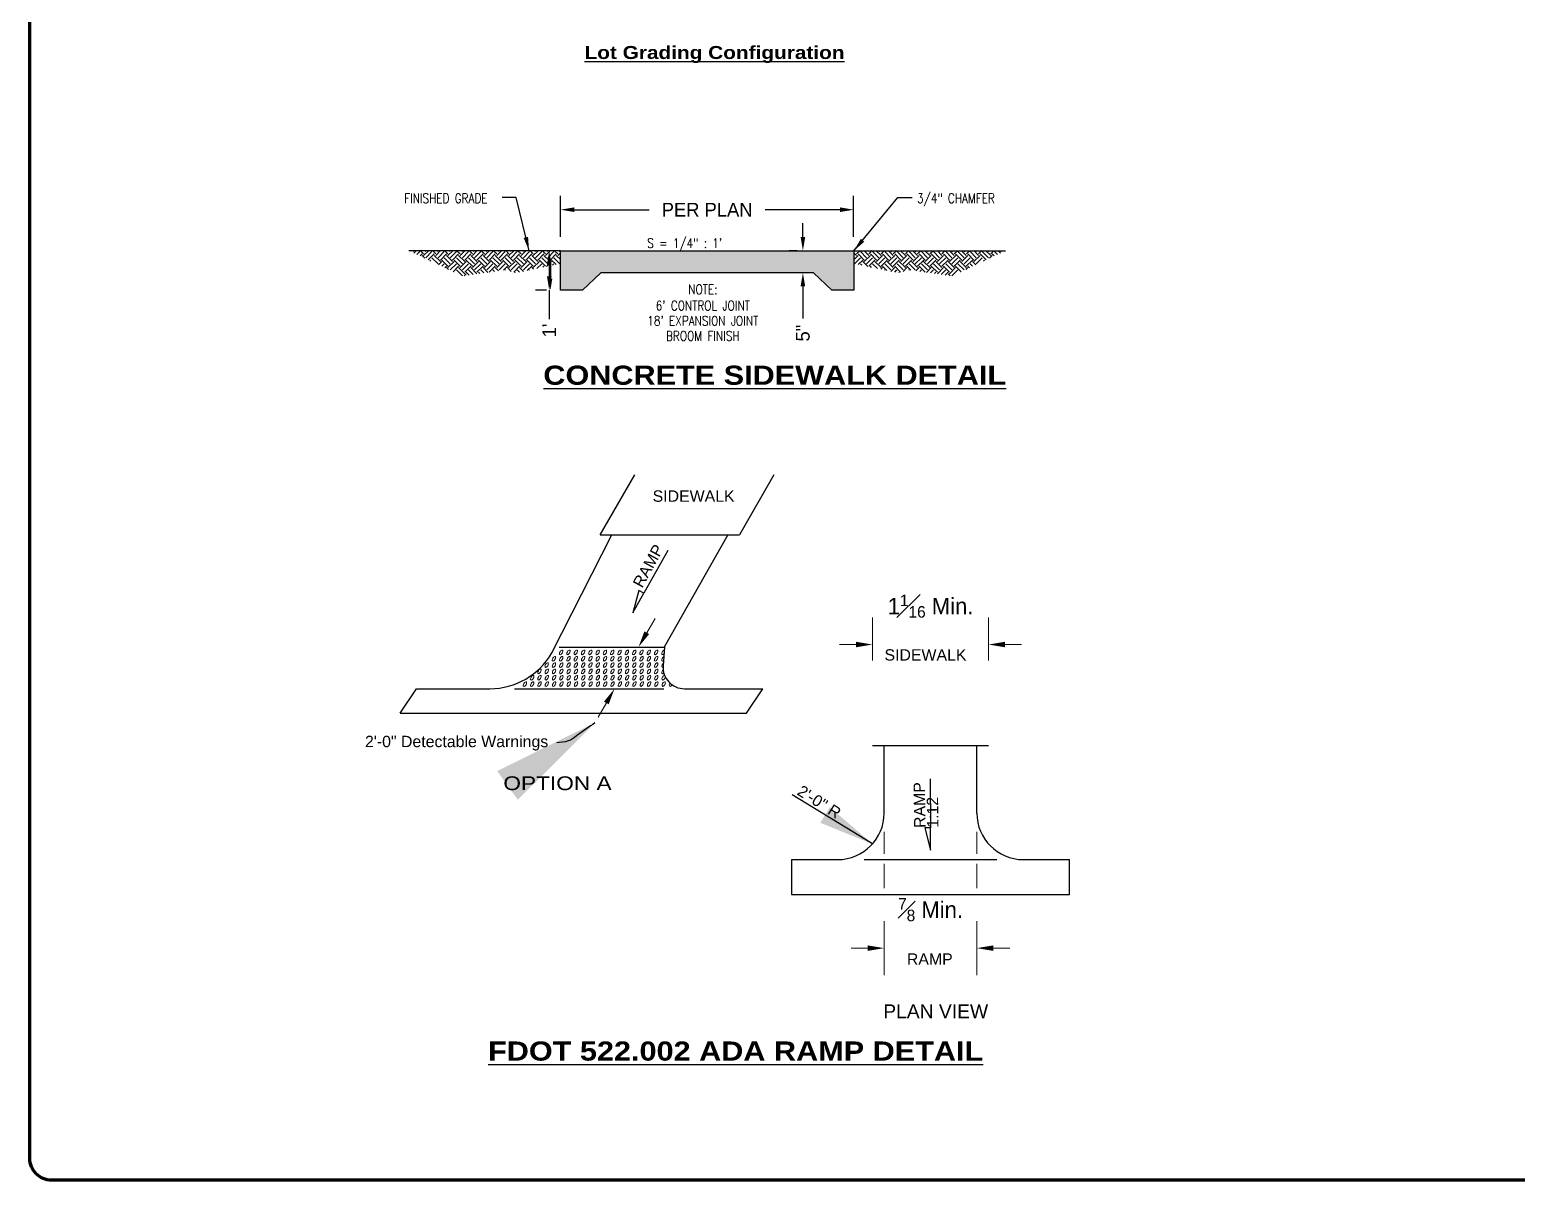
# Paper-space layout 'GD DET' of a CAD drawing. Header units: feet, sheet in inches. Extents: x -0.8 to 34.2, y 0.1 to 23.
# Drawn here: x 0.6 to 14.14, y 0.15 to 10.62 of the extents above; entities that cross this region are included whole.
import ezdxf
from ezdxf.enums import TextEntityAlignment as Align

# ---------------------------------------------------------------- set-up
doc = ezdxf.new("R2010")
doc.units = ezdxf.units.FT
doc.header["$MEASUREMENT"] = 0
doc.layers.add('Border', color=118, linetype='Continuous', lineweight=70)
for name, color, linetype in [('DT-2', 2, 'Continuous'), ('DT-HATCH', 251, 'Continuous'), ('DT-TEXT', 2, 'Continuous'), ('TBLK', 7, 'Continuous')]:
    doc.layers.add(name, color=color, linetype=linetype)
doc.layers.add('Patterning', color=254, linetype='Continuous', lineweight=0, true_color=0xe1e1e1)
doc.styles.add('DIM', font='simplex.shx')
doc.styles.add('FDOT (Small)', font='txt', dxfattribs={"height": 0.07})
doc.styles.add('FDOT Bold (Medium)', font='txt', dxfattribs={"height": 0.1})
doc.styles.add('ROMAND', font='ariblk.ttf')
doc.styles.add('StyleFDOT', font='txt')
doc.dimstyles.new('Note-Curve', dxfattribs={"dimscale": 2, "dimtxt": 0.07, "dimasz": 0.0735, "dimexe": 0.035, "dimexo": 0.035, "dimgap": 0.035, "dimtad": 1, "dimtih": 1, "dimtoh": 1, "dimdec": 4, "dimzin": 15, "dimdsep": 46, "dimlunit": 5, "dimtxsty": 'StyleFDOT', "dimsah": 1, "dimcen": 0, "dimaunit": 1, "dimadec": 8, "dimazin": 3, "dimtfac": 1, "dimtdec": 4, "dimtofl": 0, "dimtmove": 1, "dimatfit": 3, "dimfxl": 1, "dimfrac": 1, "dimtolj": 1, "dimtzin": 0, "dimlwd": 0, "dimlwe": 0, "dimarcsym": 0})
doc.dimstyles.new('SCOTT30', dxfattribs={"dimtxt": 2.5, "dimasz": 4, "dimexe": 1, "dimexo": 1, "dimgap": 0.35, "dimtad": 0, "dimrnd": 0.5, "dimzin": 12, "dimdsep": 46, "dimtxsty": 'Standard', "dimcen": 0, "dimadec": 0, "dimazin": 0, "dimtfac": 1, "dimtofl": 0, "dimtmove": 0, "dimatfit": 2, "dimfxl": 1, "dimtolj": 1, "dimtzin": 0, "dimarcsym": 0})

# ---------------------------------------------------------------- blocks, each defined once
blk = doc.blocks.new('A$Ca8f96253')
at = {"layer": 'Border'}
blk.add_lwpolyline([(32.803, 11.212), (32.803, -11.212, -0.414214), (32.605, -11.41), (1.498, -11.41, -0.414214), (1.3, -11.212), (1.3, 11.212, -0.414214), (1.498, 11.41), (32.605, 11.41, -0.414214)], format="xyb", close=True, dxfattribs=at)
blk = doc.blocks.new('*D169')
at = {"layer": 'Defpoints', "color": 0, "transparency": 16777216}
for p in [(5.326, 8.609), (5.427, 8.609), (5.427, 8.251)]:
    blk.add_point(p, dxfattribs=at)
at = {"layer": 'TBLK', "color": 0, "lineweight": -2, "transparency": 16777216}
for p, q in [((5.302, 8.609), (5.201, 8.609)), ((5.326, 8.484), (5.326, 8.376)), ((5.302, 8.251), (5.201, 8.251)), ((5.326, 8.251), (5.326, 7.986))]:
    blk.add_line(p, q, dxfattribs=at)
at = {"layer": 'TBLK', "color": 0, "transparency": 16777216}
for points in [[(5.305, 8.484), (5.347, 8.484), (5.326, 8.609)], [(5.305, 8.376), (5.347, 8.376), (5.326, 8.251)]]:
    blk.add_solid(points, dxfattribs=at)
at = {"layer": 'TBLK', "color": 0, "transparency": 16777216, "insert": (5.326, 7.884), "char_height": 0.125, "attachment_point": 5, "rotation": 90}
blk.add_mtext("\\A1;1'", dxfattribs=at)
blk = doc.blocks.new('*D170')
at = {"layer": 'Defpoints', "color": 0, "transparency": 16777216}
for p in [(8.097, 8.984), (5.429, 8.611), (8.097, 8.611)]:
    blk.add_point(p, dxfattribs=at)
at = {"layer": 'TBLK', "color": 0, "lineweight": -2, "transparency": 16777216}
for p, q in [((5.429, 8.736), (5.429, 9.109)), ((8.097, 8.736), (8.097, 9.109)), ((5.554, 8.984), (6.234, 8.984)), ((7.972, 8.984), (7.292, 8.984))]:
    blk.add_line(p, q, dxfattribs=at)
at = {"layer": 'TBLK', "color": 0, "transparency": 16777216}
for points in [[(5.554, 9.005), (5.554, 8.963), (5.429, 8.984)], [(7.972, 9.005), (7.972, 8.963), (8.097, 8.984)]]:
    blk.add_solid(points, dxfattribs=at)
at = {"layer": 'TBLK', "color": 0, "transparency": 16777216, "insert": (6.763, 8.984), "char_height": 0.125, "attachment_point": 5}
blk.add_mtext('\\A1;PER PLAN', dxfattribs=at)
blk = doc.blocks.new('*D171')
at = {"layer": 'Defpoints', "color": 0, "transparency": 16777216}
for p in [(7.635, 8.611), (7.709, 8.611), (7.709, 8.41)]:
    blk.add_point(p, dxfattribs=at)
at = {"layer": 'TBLK', "color": 0, "lineweight": -2, "transparency": 16777216}
for p, q in [((7.635, 8.736), (7.635, 8.861)), ((7.584, 8.611), (7.51, 8.611)), ((7.584, 8.41), (7.51, 8.41)), ((7.635, 8.285), (7.635, 7.994))]:
    blk.add_line(p, q, dxfattribs=at)
at = {"layer": 'TBLK', "color": 0, "transparency": 16777216}
for points in [[(7.614, 8.736), (7.656, 8.736), (7.635, 8.611)], [(7.614, 8.285), (7.656, 8.285), (7.635, 8.41)]]:
    blk.add_solid(points, dxfattribs=at)
at = {"layer": 'TBLK', "color": 0, "transparency": 16777216, "insert": (7.635, 7.86), "char_height": 0.125, "attachment_point": 5, "rotation": 90}
blk.add_mtext('\\A1;5"', dxfattribs=at)
blk = doc.blocks.new('*D180')
at = {"layer": 'Defpoints', "color": 0, "transparency": 16777216}
for p in [(2.605, 4.019), (2.386, 3.639), (2.395, 3.634)]:
    blk.add_point(p, dxfattribs=at)
at = {"layer": 'DT-TEXT', "color": 0, "lineweight": 0, "transparency": 16777216}
for p, q in [((2.68, 4.149), (2.755, 4.279)), ((2.312, 3.509), (2.237, 3.379))]:
    blk.add_line(p, q, dxfattribs=at)
at = {"layer": 'DT-TEXT', "lineweight": 0, "transparency": 16777216}
for p, q in [((2.817, 3.897), (2.817, 3.896)), ((2.183, 3.756), (2.174, 3.761))]:
    blk.add_line(p, q, dxfattribs=at)
at = {"layer": 'DT-TEXT', "color": 0, "transparency": 16777216}
for points in [[(2.658, 4.161), (2.701, 4.136), (2.605, 4.019)], [(2.29, 3.521), (2.333, 3.497), (2.386, 3.639)]]:
    blk.add_solid(points, dxfattribs=at)
at = {"layer": 'DT-TEXT', "color": 0, "lineweight": 0, "transparency": 16777216, "insert": (1.838, 3.535), "char_height": 0.15, "attachment_point": 5, "rotation": 60.0804, "style": 'StyleFDOT'}
blk.add_mtext('\\A1;{\\C256;   }', dxfattribs=at)
blk = doc.blocks.new('*D181')
at = {"layer": 'Defpoints', "color": 0, "transparency": 16777216}
for p in [(4.735, 4.041), (4.735, 3.652), (5.79, 3.652)]:
    blk.add_point(p, dxfattribs=at)
at = {"layer": 'DT-TEXT', "lineweight": 0, "transparency": 16777216}
for p, q in [((4.735, 3.897), (4.735, 4.286)), ((5.79, 3.897), (5.79, 4.286))]:
    blk.add_line(p, q, dxfattribs=at)
at = {"layer": 'DT-TEXT', "color": 0, "lineweight": 0, "transparency": 16777216}
for p, q in [((4.585, 4.041), (4.435, 4.041)), ((5.94, 4.041), (6.09, 4.041))]:
    blk.add_line(p, q, dxfattribs=at)
at = {"layer": 'DT-TEXT', "color": 0, "transparency": 16777216}
for points in [[(4.585, 4.066), (4.585, 4.016), (4.735, 4.041)], [(5.94, 4.066), (5.94, 4.016), (5.79, 4.041)]]:
    blk.add_solid(points, dxfattribs=at)
at = {"layer": 'DT-TEXT', "color": 0, "lineweight": 0, "transparency": 16777216, "insert": (5.263, 4.391), "char_height": 0.15, "attachment_point": 5, "style": 'StyleFDOT'}
blk.add_mtext('\\A1;{\\C256;1{\\H0.7x;\\S1#16;} Min.}', dxfattribs=at)
blk = doc.blocks.new('*D182')
at = {"layer": 'Defpoints', "color": 0, "linetype": 'Continuous', "transparency": 16777216}
for p in [(4.841, 1.767), (5.685, 1.767), (4.841, 1.277)]:
    blk.add_point(p, dxfattribs=at)
at = {"layer": 'DT-TEXT', "linetype": 'Continuous', "lineweight": 0, "transparency": 16777216}
for p, q in [((4.841, 1.522), (4.841, 1.032)), ((5.685, 1.522), (5.685, 1.032))]:
    blk.add_line(p, q, dxfattribs=at)
at = {"layer": 'DT-TEXT', "color": 0, "linetype": 'Continuous', "lineweight": 0, "transparency": 16777216}
for p, q in [((4.691, 1.277), (4.541, 1.277)), ((5.835, 1.277), (5.985, 1.277))]:
    blk.add_line(p, q, dxfattribs=at)
at = {"layer": 'DT-TEXT', "color": 0, "linetype": 'Continuous', "transparency": 16777216}
for points in [[(4.691, 1.302), (4.691, 1.252), (4.841, 1.277)], [(5.835, 1.302), (5.835, 1.252), (5.685, 1.277)]]:
    blk.add_solid(points, dxfattribs=at)
at = {"layer": 'DT-TEXT', "color": 0, "linetype": 'Continuous', "lineweight": 0, "transparency": 16777216, "insert": (5.263, 1.627), "char_height": 0.15, "attachment_point": 5, "style": 'StyleFDOT'}
blk.add_mtext('\\A1;{\\C256;{\\H0.7x;\\S7#8;} Min.}', dxfattribs=at)
blk = doc.blocks.new('AnonymousCell15')
at = {"layer": 'Patterning'}
for centre in [(-1.573, 0.683), (-1.257, 0.683), (-0.942, 0.683), (-0.627, 0.683), (-0.312, 0.683), (0.003, 0.683), (0.318, 0.683), (0.633, 0.683), (0.948, 0.683), (1.263, 0.683), (1.578, 0.683), (1.893, 0.683), (2.209, 0.683), (2.524, 0.683), (-2.198, 0.137), (-1.885, 0.41), (-1.883, 0.137), (-1.57, 0.41), (-1.568, 0.137), (-1.255, 0.41), (-1.253, 0.137), (-1.253, 0.137), (-0.94, 0.41), (-0.937, 0.137), (-0.625, 0.41), (-0.622, 0.137), (-0.31, 0.41), (-0.307, 0.137), (0.005, 0.41), (0.008, 0.137), (0.32, 0.41), (0.323, 0.137), (0.636, 0.41), (0.638, 0.137), (0.951, 0.41), (0.953, 0.137), (1.266, 0.41), (1.268, 0.137), (1.581, 0.41), (1.583, 0.137), (1.896, 0.41), (1.898, 0.137), (2.211, 0.41), (2.213, 0.137), (2.526, 0.41), (2.528, 0.137), (-3.136, -0.683), (-2.823, -0.41), (-2.821, -0.683), (-2.51, -0.137), (-2.508, -0.41), (-2.506, -0.683), (-2.195, -0.137), (-2.193, -0.41), (-2.191, -0.683), (-1.88, -0.137), (-1.878, -0.41), (-1.875, -0.683), (-1.565, -0.137), (-1.563, -0.41), (-1.56, -0.683), (-1.25, -0.137), (-1.25, -0.137), (-1.248, -0.41), (-1.245, -0.683), (-0.935, -0.137), (-0.933, -0.41), (-0.93, -0.683), (-0.62, -0.137), (-0.618, -0.41), (-0.615, -0.683), (-0.305, -0.137), (-0.302, -0.41), (-0.3, -0.683), (0.01, -0.137), (0.013, -0.41), (0.015, -0.683), (0.325, -0.137), (0.328, -0.41), (0.33, -0.683), (0.64, -0.137), (0.643, -0.41), (0.645, -0.683), (0.955, -0.137), (0.958, -0.41), (0.96, -0.683), (1.271, -0.137), (1.273, -0.41), (1.275, -0.683), (1.586, -0.137), (1.588, -0.41), (1.591, -0.683), (1.901, -0.137), (1.903, -0.41), (1.906, -0.683), (2.216, -0.137), (2.218, -0.41), (2.221, -0.683), (2.531, -0.137), (2.533, -0.41), (2.536, -0.683), (2.851, -0.683)]:
    blk.add_ellipse(centre, major_axis=(0.0555, 0.0961), ratio=0.487269, dxfattribs=at)
for centre, start_param, end_param in [((2.839, 0.683), 0.341079, 4.353175), ((2.841, 0.41), 0.723523, 3.994309), ((2.844, 0.137), 1.03148, 3.71552), ((2.846, -0.137), 1.115927, 4.144353), ((2.848, -0.41), 0.278052, 5.32759), ((3.166, -0.683), 1.493609, 4.635125)]:
    blk.add_ellipse(centre, major_axis=(0.0555, 0.0961), ratio=0.487269, start_param=start_param, end_param=end_param, dxfattribs=at)
blk = doc.blocks.new('DET-FDOT 522.002 ASA RAMP')
at = {"layer": 'DT-2', "linetype": 'Continuous'}
for p, q in [((2.25683, 5.04078), (2.57004, 5.5846)), ((3.83556, 5.5846), (3.52251, 5.04078)), ((1.81583, 3.96582), (2.36233, 5.04078)), ((2.25683, 5.04078), (3.52277, 5.04078)), ((3.41701, 5.04078), (2.83906, 4.01815)), ((1.88213, 4.01815), (2.83906, 4.01815)), ((2.83972, 4.0193), (2.82799, 3.84747)), ((0.43537, 3.41731), (0.5833, 3.63899)), ((0.5833, 3.63899), (1.25145, 3.63899)), ((1.47504, 3.63899), (2.8336, 3.63899)), ((3.02276, 3.63899), (3.73559, 3.63899)), ((3.58766, 3.41731), (3.73559, 3.63899)), ((0.43537, 3.41731), (3.58766, 3.41731)), ((4.73508, 3.12318), (5.79002, 3.12318)), ((3.99661, 2.08324), (3.99661, 1.76676)), ((3.99661, 2.08324), (4.41859, 2.08324)), ((4.65972, 2.08324), (5.86538, 2.08324)), ((6.10651, 2.08324), (6.52849, 2.08324)), ((6.52849, 1.76676), (6.52849, 2.08324)), ((3.99661, 1.76676), (6.52849, 1.76676))]:
    blk.add_line(p, q, dxfattribs=at)
at = {"layer": 'DT-2'}
for p, q in [((4.84057, 2.50522), (4.84057, 3.12318)), ((5.68453, 2.50522), (5.68453, 3.12318))]:
    blk.add_line(p, q, dxfattribs=at)
at = {"layer": 'DT-2', "linetype": 'Continuous', "lineweight": 0}
for p, q in [((4.84057, 2.33675), (4.84057, 2.13407)), ((5.68453, 2.33675), (5.68453, 2.13407)), ((4.84057, 2.04451), (4.84057, 1.82187)), ((5.68453, 2.04451), (5.68453, 1.82187))]:
    blk.add_line(p, q, dxfattribs=at)
at = {"layer": 'DT-2', "linetype": 'Continuous'}
for centre, radius, start, end in [((1.25147, 4.28968), 0.65071, 270, 330.15205), ((3.02279, 3.83418), 0.19521, 176.099419, 270)]:
    blk.add_arc(centre, radius, start, end, dxfattribs=at)
at = {"layer": 'DT-2'}
for centre, start, end in [((4.41859, 2.50522), 270, 0), ((6.10651, 2.50522), 180, 270)]:
    blk.add_arc(centre, 0.42198, start, end, dxfattribs=at)
at = {"layer": 'DT-TEXT', "flags": 128}
for points in [[(2.8707, 4.89629), (2.65232, 4.50819), (2.60846, 4.53322), (2.55257, 4.33091), (2.65232, 4.50819)], [(5.26052, 2.81828), (5.26191, 2.37296), (5.21141, 2.37311), (5.26255, 2.16954), (5.26191, 2.37296)]]:
    blk.add_lwpolyline(points, dxfattribs=at)
at = {"layer": 'DT-HATCH', "linetype": 'Continuous', "lineweight": 0, "xscale": 0.2109894185470793, "yscale": 0.2109894185470793, "zscale": 0.2109894185470793}
blk.add_blockref('AnonymousCell15', (2.23199, 3.82545), dxfattribs=at)
at = {"layer": 'DT-TEXT', "style": 'ROMAND'}
blk.add_text('%%UFDOT 522.002 ADA RAMP DETAIL', height=0.174368, dxfattribs=at).set_placement((1.23465, 0.25284))
at = {"layer": 'DT-TEXT', "linetype": 'Continuous', "char_height": 0.1033848, "style": 'FDOT (Small)'}
for s, insert, attachment_point, line_spacing_factor in [('{\\fArial|b0|i0|c0|p34;\\C256;SIDEWALK}', (2.73298, 5.44431), 1, 0.685714), ('{\\fArial|b0|i0|c0|p34;\\C256;SIDEWALK}', (5.21672, 3.99831), 2, 0.8), ('{\\fArial|b0|i0|c0|p34;\\C256;RAMP}', (5.25617, 1.22884), 2, 0.8)]:
    blk.add_mtext(s, dxfattribs=dict(at, insert=insert, attachment_point=attachment_point, line_spacing_factor=line_spacing_factor))
at = {"layer": 'DT-TEXT', "linetype": 'Continuous', "char_height": 0.1033848, "attachment_point": 1, "style": 'FDOT (Small)'}
for s, insert, rotation, line_spacing_factor in [('{\\fArial|b0|i0|c0|p34;\\C256;RAMP}', (2.54705, 4.59874), 61.307984, 0.685714), ('{\\fArial|b0|i0|c0|p34;\\C256;2\'-0" R}', (4.09453, 2.76744), 327.915238, 0.8), ('{\\fArial|b0|i0|c0|p34;\\C256; RAMP\\P 1:12}', (5.11465, 2.33023), 90.852496, 0.685714)]:
    blk.add_mtext(s, dxfattribs=dict(at, insert=insert, rotation=rotation, line_spacing_factor=line_spacing_factor))
at = {"layer": 'DT-TEXT', "insert": (1.78258, 3.21013), "char_height": 0.1033848, "attachment_point": 3, "line_spacing_factor": 0.66, "style": 'FDOT (Small)'}
blk.add_mtext('{\\fArial|b0|i0|c0|p34;\\C256;2\'-0" Detectable Warnings}', dxfattribs=at)
at = {"layer": 'DT-TEXT', "linetype": 'Continuous', "lineweight": 13, "insert": (1.86684, 2.84097), "char_height": 0.1255387, "width": 1.2753601, "attachment_point": 2, "line_spacing_factor": 0.60832, "style": 'FDOT Bold (Medium)'}
blk.add_mtext('{\\fArial|b0|i0|c0|p34;\\W1.17647;\\C256;OPTION A}', dxfattribs=at)
at = {"layer": 'DT-TEXT', "linetype": 'Continuous', "lineweight": 13, "insert": (5.30991, 0.70194), "char_height": 0.1255387, "attachment_point": 5, "line_spacing_factor": 0.8, "style": 'FDOT Bold (Medium)'}
blk.add_mtext('{\\fArial|b0|i0|c0|p34;\\C256;PLAN VIEW}', dxfattribs=at)
at = {"layer": 'DT-TEXT', "lineweight": 0}
dim = blk.add_linear_dim(base=(4.73508, 4.04135), p1=(5.79002, 3.65178), p2=(4.73508, 3.65178), text='{\\C256;<> Min.}', dimstyle='Note-Curve', override={"dimscale": 1, "dimtxt": 0.15, "dimasz": 0.15, "dimexe": 0.245, "dimexo": 0.245, "dimgap": 0.245, "dimtad": 1, "dimjust": 0, "dimtih": 0, "dimtoh": 0, "dimlfac": 1, "dimsah": 1, "dimcen": 0, "dimse1": 0, "dimse2": 0, "dimclre": 256, "dimtol": 0, "dimtfac": 0.7, "dimtix": 1, "dimtofl": 0, "dimatfit": 3, "dimfrac": 1, "dimlwe": 0}, dxfattribs=at)
dim.commit()
dim.dimension.update_dxf_attribs({"geometry": '*D181', "text_midpoint": (5.26255, 4.39135)})
dim = blk.add_linear_dim(base=(2.38641, 3.63899), p1=(2.60482, 4.01874), p2=(2.39517, 3.63395), angle=240.080365, text='{\\C256;   }', dimstyle='Note-Curve', override={"dimscale": 1, "dimtxt": 0.15, "dimasz": 0.15, "dimexe": 0.245, "dimexo": 0.245, "dimgap": 0.245, "dimtad": 1, "dimtih": 0, "dimtoh": 0, "dimlfac": 1, "dimsah": 1, "dimcen": 0, "dimse1": 0, "dimse2": 0, "dimclre": 256, "dimtol": 0, "dimtfac": 0.7, "dimtofl": 0, "dimatfit": 3, "dimfrac": 1, "dimlwe": 0}, dxfattribs=at)
dim.commit()
dim.dimension.update_dxf_attribs({"geometry": '*D180', "text_midpoint": (2.11548, 3.37546), "dimtype": 128})
at = {"layer": 'DT-TEXT', "linetype": 'Continuous', "lineweight": 0}
dim = blk.add_linear_dim(base=(4.84057, 1.27681), p1=(5.68453, 1.76676), p2=(4.84057, 1.76676), text='{\\C256;<> Min.}', dimstyle='Note-Curve', override={"dimscale": 1, "dimtxt": 0.15, "dimasz": 0.15, "dimexe": 0.245, "dimexo": 0.245, "dimgap": 0.245, "dimtad": 1, "dimjust": 0, "dimtih": 0, "dimtoh": 0, "dimlfac": 1, "dimsah": 1, "dimcen": 0, "dimse1": 0, "dimse2": 0, "dimclre": 256, "dimtol": 0, "dimtfac": 0.7, "dimtix": 1, "dimtofl": 0, "dimatfit": 3, "dimfrac": 1, "dimlwe": 0}, dxfattribs=at)
dim.commit()
dim.dimension.update_dxf_attribs({"geometry": '*D182', "text_midpoint": (5.26255, 1.62681)})
at = {"layer": 'DT-TEXT', "lineweight": 0, "path_type": 1}
blk.add_leader([(2.20829, 3.32946), (2.03947, 3.20835), (1.96436, 3.16295), (1.86012, 3.14709)], dimstyle='Note-Curve', override={"dimscale": 1, "dimtxt": 0.49, "dimasz": 0.98, "dimgap": 0.245, "dimtad": 1, "dimclrd": 0, "dimlwd": -2}, dxfattribs=at)
at = {"layer": 'DT-TEXT', "lineweight": 0}
blk.add_leader([(4.73426, 2.22519), (4.00235, 2.6732)], dimstyle='Note-Curve', override={"dimscale": 1, "dimtxt": 0.49, "dimasz": 0.50617, "dimgap": 0.245, "dimtad": 1, "dimclrd": 0, "dimlwd": -2}, dxfattribs=at)

psp = doc.layouts.new('GD DET')

# ---------------------------------------------------------------- hatches: boundary and pattern name
at = {"layer": 'TBLK'}
h = psp.add_hatch(dxfattribs=at)
h.set_pattern_fill('EARTH', color=225, scale=0.313862, angle=45, style=0)
h.set_pattern_definition([(45, (-0.99194, -4.34642), (0, 0.11096713), [0.0784656, -0.0784656]), (45, (-1.012744, -4.32561), (0, 0.11096713), [0.0784656, -0.0784656]), (45, (-1.03355, -4.304806), (0, 0.11096713), [0.0784656, -0.0784656]), (135, (-1.03355, -4.290935), (-0.11096713, 0), [0.0784656, -0.0784656]), (135, (-1.012744, -4.27013), (-0.11096713, 0), [0.0784656, -0.0784656]), (135, (-0.99194, -4.24932), (-0.11096713, 0), [0.0784656, -0.0784656])])
h.paths.add_polyline_path([(5.427, 8.611), (4.049, 8.611), (4.531, 8.38), (4.917, 8.435), (5.032, 8.41), (5.427, 8.493)])
h = psp.add_hatch(dxfattribs=at)
h.set_pattern_fill('AR-CONC', color=225, scale=0.015693, style=0)
h.set_pattern_definition([(50, (-1.3205, -4.34642), (0.1125605, -0.00984777), [0.01176984, -0.12946826]), (355, (-1.3205, -4.34642), (-0.0217744, 0.1180424), [0.0094159, -0.1035746]), (100.4514, (-1.31112, -4.34724), (0.0907862, 0.1081946), [0.0100028, -0.1100311]), (46.1842, (-1.3205, -4.31503), (0.1674834, -0.0259751), [0.0176548, -0.1942024]), (96.6356, (-1.30655, -4.3172), (0.1466778, 0.1528695), [0.0150042, -0.1650466]), (351.1842, (-1.3205, -4.31503), (0.1466776, 0.1528696), [0.0141238, -0.1553619]), (21, (-1.30481, -4.32288), (0.09367335, -0.0631835), [0.01176984, -0.12946826]), (326, (-1.30481, -4.32288), (0.0381838, 0.1137987), [0.0094159, -0.1035746]), (71.4514, (-1.297, -4.32814), (0.13185716, 0.0506151), [0.0100028, -0.1100311]), (37.5, (-1.320503, -4.34642), (0.00190826, 0.05224144), [0, -0.10231916, 0, -0.10514392, 0, -0.10396693]), (7.5, (-1.320503, -4.34642), (0.04128382, 0.06189551), [0, -0.05994773, 0, -0.09996519, 0, -0.03962513]), (327.5, (-1.3555, -4.34642), (0.08377341, -0.00353956), [0, -0.0392328, 0, -0.12240635, 0, -0.1624238]), (317.5, (-1.37119, -4.34642), (0.09152012, 0.0157096), [0, -0.05100265, 0, -0.08129037, 0, -0.11534445])])
edge = h.paths.add_edge_path()
edge.add_line((8.099, 8.609), (8.099, 8.251))
edge.add_line((8.099, 8.251), (7.898, 8.251))
edge.add_line((7.898, 8.251), (7.732, 8.41))
edge.add_line((7.732, 8.41), (6.763, 8.41))
edge.add_line((6.763, 8.41), (5.794, 8.41))
edge.add_line((5.794, 8.41), (5.628, 8.251))
edge.add_line((5.628, 8.251), (5.427, 8.251))
edge.add_line((5.427, 8.251), (5.427, 8.611))
edge.add_line((5.427, 8.611), (8.097, 8.611))
h = psp.add_hatch(dxfattribs=at)
h.set_pattern_fill('EARTH', color=225, scale=0.313862, angle=45, style=0)
h.set_pattern_definition([(135, (14.51839, -4.34642), (0, 0.11096713), [0.0784656, -0.0784656]), (135, (14.539196, -4.32561), (0, 0.11096713), [0.0784656, -0.0784656]), (135, (14.56, -4.304806), (0, 0.11096713), [0.0784656, -0.0784656]), (45, (14.56, -4.290935), (0.11096713, 0), [0.0784656, -0.0784656]), (45, (14.539196, -4.27013), (0.11096713, 0), [0.0784656, -0.0784656]), (45, (14.51839, -4.24932), (0.11096713, 0), [0.0784656, -0.0784656])])
h.paths.add_polyline_path([(8.099, 8.611), (9.478, 8.611), (8.995, 8.38), (8.61, 8.435), (8.494, 8.41), (8.099, 8.493)])

# ---------------------------------------------------------------- linework, layer by layer
at = {"layer": 'TBLK', "color": 4}
for p, q in [((5.427, 8.611), (4.049, 8.611)), ((8.099, 8.611), (9.478, 8.611))]:
    psp.add_line(p, q, dxfattribs=at)
at = {"layer": 'TBLK', "color": 4, "linetype": 'ByBlock'}
psp.add_line((5.336, 8.504), (5.336, 8.357), dxfattribs=at)
at = {"layer": 'TBLK', "color": 4, "flags": 128}
psp.add_lwpolyline([(8.099, 8.609), (8.099, 8.251), (7.898, 8.251), (7.732, 8.41), (6.763, 8.41), (5.794, 8.41), (5.628, 8.251), (5.427, 8.251), (5.427, 8.611), (8.097, 8.611)], dxfattribs=at)
at = {"layer": 'TBLK', "color": 4, "linetype": 'ByBlock'}
psp.add_solid([(5.318, 8.357), (5.354, 8.357), (5.336, 8.251)], dxfattribs=at)

# ---------------------------------------------------------------- block references
for name, p in [('A$Ca8f96253', (-0.703, 11.558)), ('DET-FDOT 522.002 ASA RAMP', (3.534, 0.984))]:
    psp.add_blockref(name, p)

# ---------------------------------------------------------------- texts
at = {"layer": 'TBLK', "color": 4, "style": 'ROMAND'}
psp.add_text('%%ULot Grading Configuration', height=0.11845, dxfattribs=at).set_placement((5.647, 10.356))
at = {"layer": 'TBLK', "style": 'DIM', "width": 0.8}
for s, p in [('FINISHED GRADE', (4.005, 9.044)), ('3/4" CHAMFER', (8.674, 9.044)), ('S = 1/4" : 1\'', (6.218, 8.636))]:
    psp.add_text(s, height=0.08718, dxfattribs=at).set_placement(p)
for s, height, p in [('NOTE:', 0.0872, (6.724, 8.215)), ("6' CONTROL JOINT", 0.08718, (6.724, 8.067)), ("18' EXPANSION JOINT", 0.08718, (6.724, 7.929)), ('BROOM FINISH', 0.08718, (6.724, 7.791))]:
    psp.add_text(s, height=height, dxfattribs=at).set_placement(p, align=Align.CENTER)
at = {"layer": 'TBLK', "style": 'ROMAND'}
psp.add_text('%%UCONCRETE SIDEWALK DETAIL', height=0.17437, dxfattribs=at).set_placement((5.272, 7.39))

# ---------------------------------------------------------------- dimensions: what is measured, and where the dimension line sits
at = {"layer": 'TBLK', "color": 4}
dim = psp.add_linear_dim(base=(8.097, 8.984), p1=(5.429, 8.611), p2=(8.097, 8.611), text='PER PLAN', dimstyle='SCOTT30', override={"dimtxt": 0.125, "dimasz": 0.125, "dimexe": 0.125, "dimexo": 0.125, "dimgap": 0.05, "dimpost": "'"}, dxfattribs=at)
dim.commit()
dim.dimension.update_dxf_attribs({"geometry": '*D170', "text_midpoint": (6.763, 8.984), "dimtype": 160})
for base, p1, p2, text, picture, middle in [((7.635, 8.611), (7.709, 8.41), (7.709, 8.611), '5"', '*D171', (7.635, 7.86)), ((5.326, 8.609), (5.427, 8.251), (5.427, 8.609), "1'", '*D169', (5.326, 7.884))]:
    dim = psp.add_linear_dim(base=base, p1=p1, p2=p2, angle=90, text=text, dimstyle='SCOTT30', override={"dimtxt": 0.125, "dimasz": 0.125, "dimexe": 0.125, "dimexo": 0.125, "dimgap": 0.05, "dimpost": "'"}, dxfattribs=at)
    dim.commit()
    dim.dimension.update_dxf_attribs({"geometry": picture, "text_midpoint": middle, "dimtype": 160})

# ---------------------------------------------------------------- leaders
for points in [[(5.142, 8.61), (5.026, 9.095), (4.897, 9.095)], [(8.099, 8.61), (8.5, 9.095), (8.63, 9.095)]]:
    psp.add_leader(points, dimstyle='SCOTT30', override={"dimasz": 0.125, "dimgap": 0.75, "dimtad": 0}, dxfattribs=at)

doc.saveas('drawing.dxf')
